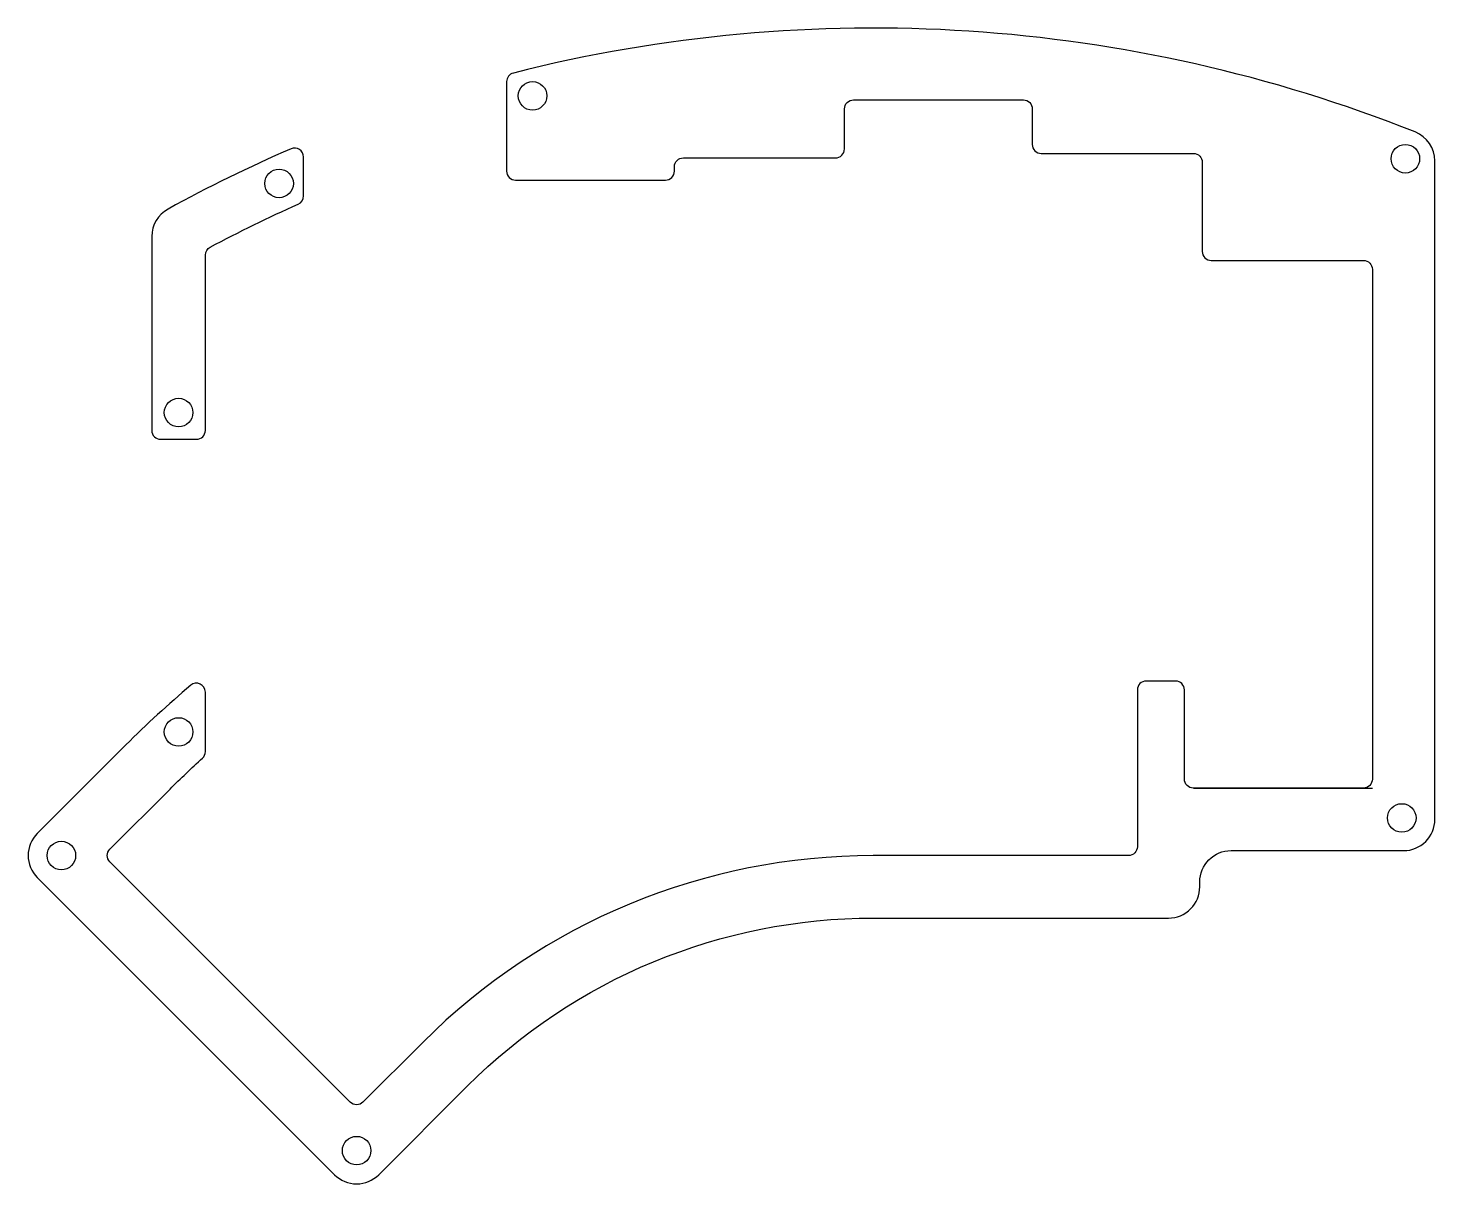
# Model space of a CAD drawing. Header units: millimetres. Extents: x -140 to 18, y -55 to 75.
import ezdxf

# ---------------------------------------------------------------- set-up
doc = ezdxf.new("R2010")
doc.units = ezdxf.units.MM
doc.layers.get('0').update_dxf_attribs({"linetype": 'CONTINUOUS'})

msp = doc.modelspace()

# ---------------------------------------------------------------- linework, layer by layer
msp.add_line((-9.53, -10.53), (10.52, -10.53))
for points in [[(-120.55, -7.16, 0.210689), (-120.23, -6.42), (-120.23, 0.24, 0.638417), (-121.87, 1, 0.020862), (-129.14, -5.69), (-139.06, -15.61, 0.414214), (-139.06, -20.55), (-105.75, -53.86, 0.414214), (-100.81, -53.86), (-90.89, -43.94, -0.198912), (-45.39, -25.09), (-12.31, -25.09, 0.414214), (-8.81, -21.59), (-8.81, -21.03, -0.414214), (-5.31, -17.53), (14.02, -17.53, 0.414214), (17.52, -14.03), (17.52, 59.77, 0.307112), (15.32, 63.02, 0.158111), (-85.72, 69.63, 0.343214), (-86.48, 68.66), (-86.48, 58.63, 0.414214), (-85.47, 57.62), (-68.67, 57.62, 0.414214), (-67.67, 58.63), (-67.67, 59.13, -0.414214), (-66.67, 60.12), (-49.62, 60.12, 0.414214), (-48.62, 61.12), (-48.62, 65.62, -0.414214), (-47.62, 66.62), (-28.57, 66.62, -0.414214), (-27.58, 65.62), (-27.58, 61.62, 0.414214), (-26.58, 60.62), (-9.53, 60.62, -0.414214), (-8.53, 59.62), (-8.53, 49.62, 0.414214), (-7.53, 48.62), (9.52, 48.62, -0.414214), (10.52, 47.62), (10.52, -9.53, -0.414214), (9.52, -10.53), (-9.53, -10.53, -0.414214), (-10.53, -9.53), (-10.53, 0.48, 0.414214), (-11.52, 1.48), (-14.81, 1.48, 0.414214), (-15.81, 0.48), (-15.81, -17.09, -0.414214), (-16.81, -18.09), (-45.39, -18.09, 0.198912), (-95.84, -38.99), (-102.57, -45.73, -0.414214), (-103.99, -45.73), (-130.93, -18.79, -0.414214), (-130.93, -17.37), (-124.19, -10.64, -0.011303)], [(-119.69, 50.11, -0.017389), (-109.82, 54.94, 0.29598), (-109.23, 55.85), (-109.23, 60.22, 0.539704), (-110.62, 61.14, 0.023403), (-124.41, 54.38, 0.273633), (-126.23, 51.31), (-126.23, 29.57, 0.414214), (-125.23, 28.57), (-121.23, 28.57, 0.414214), (-120.23, 29.57), (-120.23, 49.23, -0.277165)]]:
    msp.add_lwpolyline(points, format="xyb", close=True)
for centre in [(-83.57, 67.07), (14.22, 60.02), (-111.97, 57.25), (-123.23, 31.57), (-123.23, -4.23), (13.82, -13.87), (-136.36, -18.08), (-103.28, -51.16)]:
    msp.add_circle(centre, 1.6)

doc.saveas('drawing.dxf')
